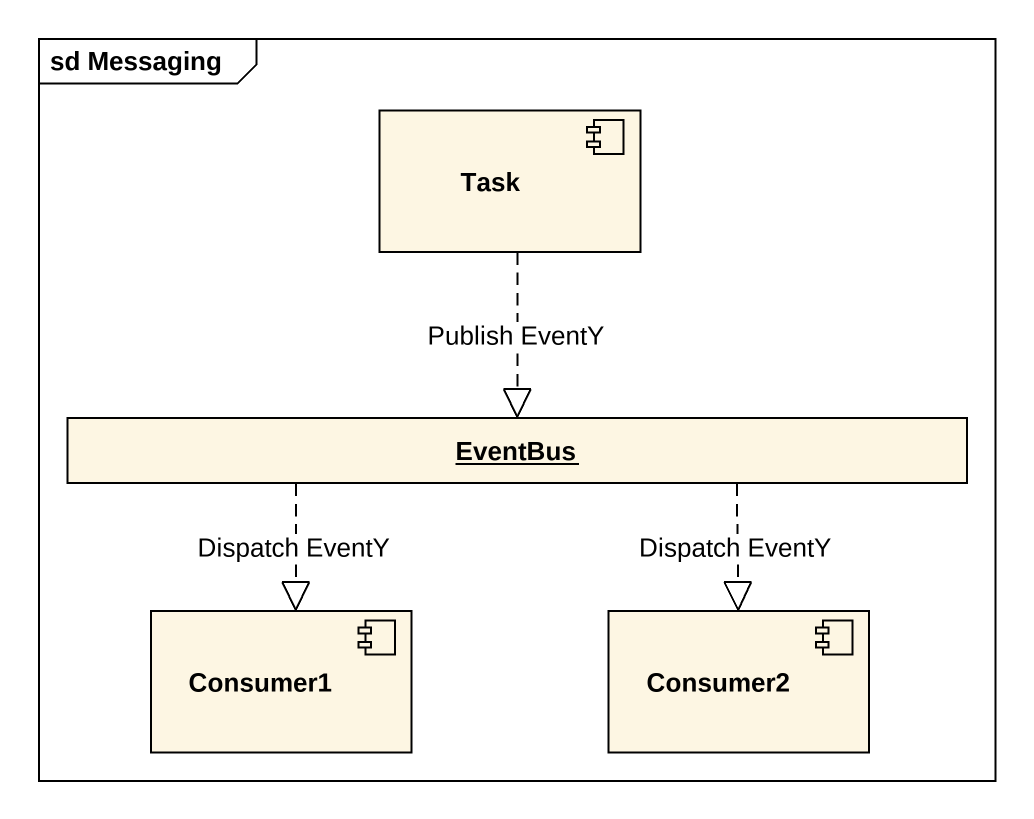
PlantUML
@startuml
mainframe sd Messaging
allowmixing
hide circle
hide empty members
component Task
object EventBus
component Consumer1
component Consumer2
Task ..|> EventBus : Publish EventY
EventBus ..|> Consumer1 : Dispatch EventY
EventBus ..|> Consumer2 : Dispatch EventY
@enduml
